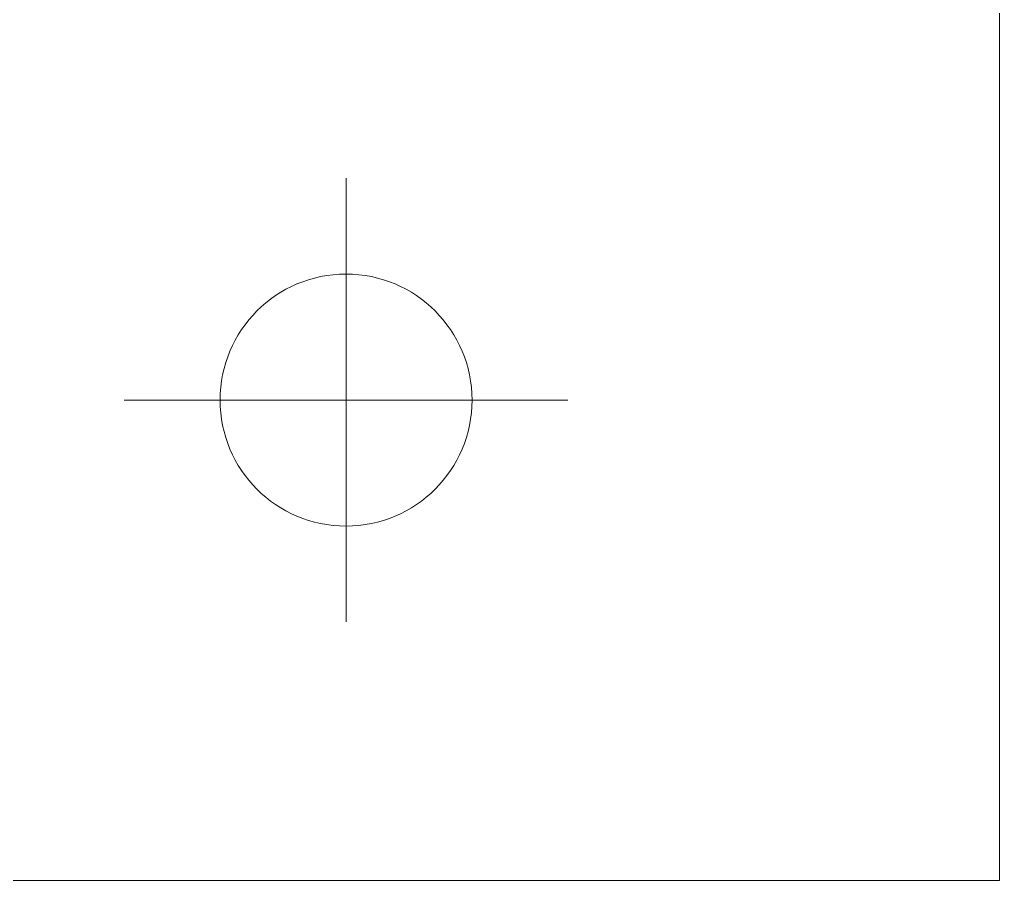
# Model space of a CAD drawing. Header units: millimetres. Extents: x 52 to 245, y 27 to 183.
# Drawn here: x 233.76 to 244.98, y 27 to 36.86 of the extents above; entities that cross this region are included whole.
import ezdxf

# ---------------------------------------------------------------- set-up
doc = ezdxf.new("R2010")
doc.units = ezdxf.units.MM
doc.layers.add('Mechanical15', color=56, linetype='Continuous')

msp = doc.modelspace()

# ---------------------------------------------------------------- linework, layer by layer
at = {"layer": 'Mechanical15', "color": 0, "lineweight": 5}
for p, q in [((244.983, 27), (244.983, 183.5)), ((237.5, 29.96), (237.5, 35.04)), ((234.96, 32.5), (240.04, 32.5)), ((52.5, 27), (244.983, 27))]:
    msp.add_line(p, q, dxfattribs=at)
msp.add_circle((237.5, 32.5), 1.443, dxfattribs=at)

doc.saveas('drawing.dxf')
